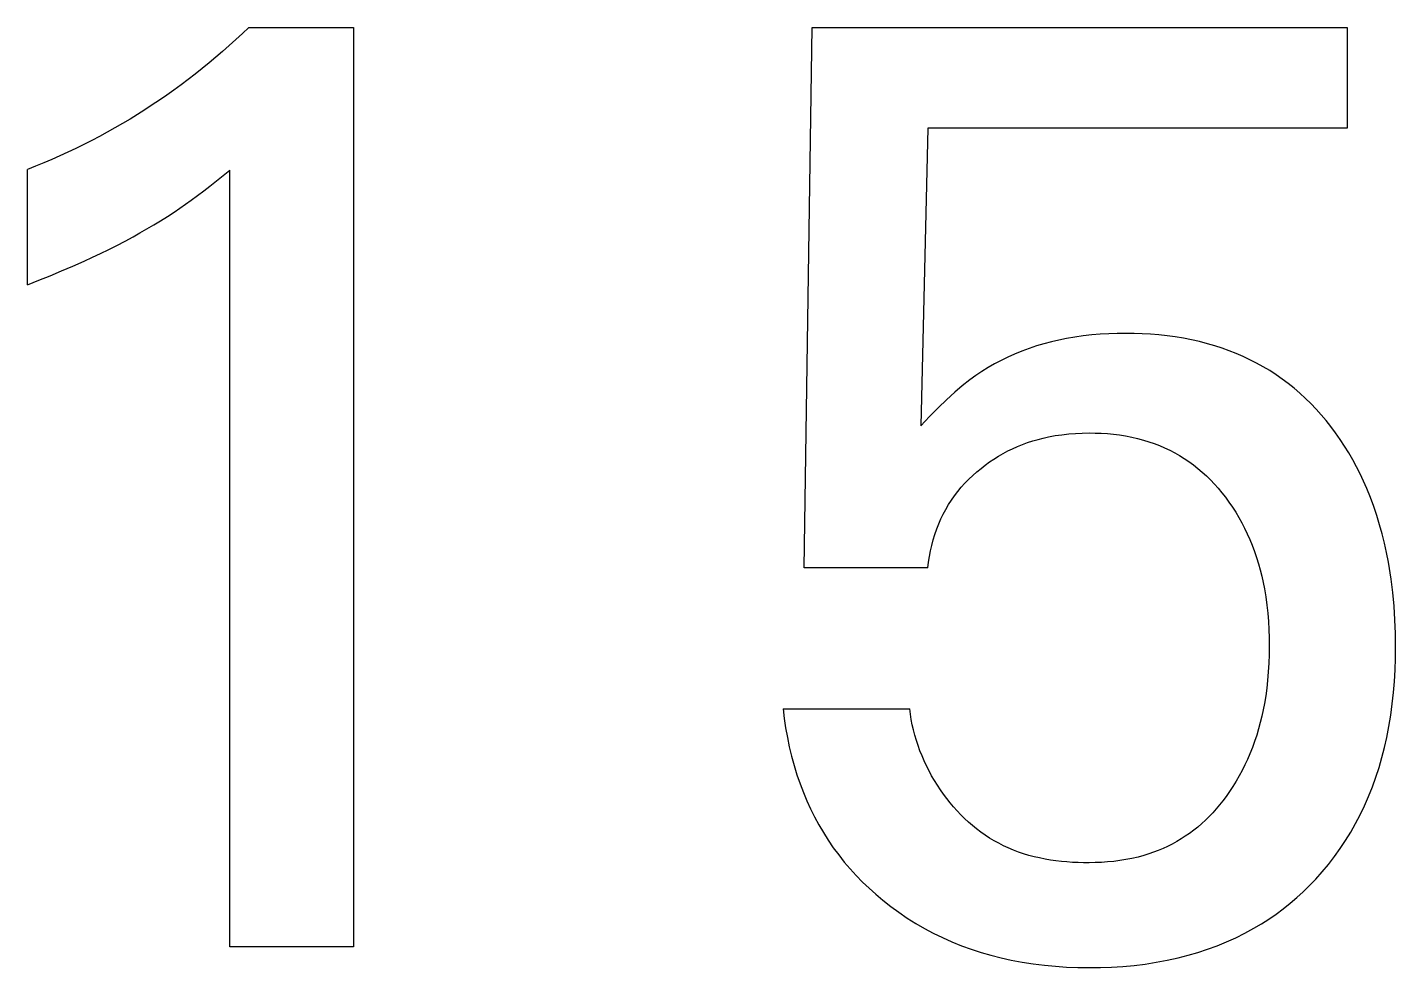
# Model space of a CAD drawing. Extents: x 10 to 952, y 6 to 232.
# Drawn here: x 696.68 to 698.519, y 122.171 to 123.434 of the extents above; entities that cross this region are included whole.
import ezdxf

# ---------------------------------------------------------------- set-up
doc = ezdxf.new("R2010")
doc.units = 0
doc.header["$LTSCALE"] = 5
doc.header["$MEASUREMENT"] = 0
doc.layers.get('0').update_dxf_attribs({"linetype": 'CONTINUOUS'})

msp = doc.modelspace()

# ---------------------------------------------------------------- linework, layer by layer
at = {"color": 7, "linetype": 'Continuous'}
for p, q in [((696.9688, 123.4262), (696.96, 123.4181)), ((696.9774, 123.4345), (696.9688, 123.4262)), ((696.9774, 123.4345), (697.1182, 123.4345)), ((697.1182, 123.4345), (697.1182, 122.1993)), ((697.7239, 122.7082), (697.7345, 123.4345)), ((697.7345, 123.4345), (698.4537, 123.4345)), ((698.4537, 123.4345), (698.4537, 123.2989)), ((696.9422, 123.4021), (696.9332, 123.3944)), ((696.9512, 123.41), (696.9422, 123.4021)), ((696.96, 123.4181), (696.9512, 123.41)), ((696.924, 123.3867), (696.9148, 123.3792)), ((696.9332, 123.3944), (696.924, 123.3867)), ((696.896, 123.3645), (696.8864, 123.3573)), ((696.9054, 123.3717), (696.896, 123.3645)), ((696.9148, 123.3792), (696.9054, 123.3717)), ((696.8769, 123.3503), (696.8673, 123.3435)), ((696.8864, 123.3573), (696.8769, 123.3503)), ((696.8477, 123.3303), (696.8379, 123.3238)), ((696.8575, 123.3368), (696.8477, 123.3303)), ((696.8673, 123.3435), (696.8575, 123.3368)), ((696.8178, 123.3113), (696.8077, 123.3053)), ((696.8279, 123.3175), (696.8178, 123.3113)), ((696.8379, 123.3238), (696.8279, 123.3175)), ((696.7872, 123.2936), (696.7768, 123.2879)), ((696.7975, 123.2994), (696.7872, 123.2936)), ((696.8077, 123.3053), (696.7975, 123.2994)), ((697.8903, 123.2989), (697.8806, 122.8992)), ((698.4537, 123.2989), (697.8903, 123.2989)), ((696.7557, 123.277), (696.7451, 123.2718)), ((696.7663, 123.2824), (696.7557, 123.277)), ((696.7768, 123.2879), (696.7663, 123.2824)), ((696.7127, 123.257), (696.7018, 123.2523)), ((696.7236, 123.2618), (696.7127, 123.257)), ((696.7344, 123.2667), (696.7236, 123.2618)), ((696.7451, 123.2718), (696.7344, 123.2667)), ((696.6909, 123.2478), (696.6798, 123.2434)), ((696.6798, 123.0885), (696.6798, 123.2434)), ((696.7018, 123.2523), (696.6909, 123.2478)), ((696.9386, 123.2317), (696.9518, 123.2426)), ((696.9518, 122.1993), (696.9518, 123.2426)), ((696.9169, 123.2147), (696.9251, 123.221)), ((696.9251, 123.221), (696.9386, 123.2317)), ((696.8925, 123.1968), (696.9002, 123.2023)), ((696.9002, 123.2023), (696.9086, 123.2084)), ((696.9086, 123.2084), (696.9169, 123.2147)), ((696.8589, 123.1746), (696.868, 123.1804)), ((696.868, 123.1804), (696.877, 123.1862)), ((696.877, 123.1862), (696.8848, 123.1915)), ((696.8848, 123.1915), (696.8925, 123.1968)), ((696.8312, 123.1583), (696.8405, 123.1636)), ((696.8405, 123.1636), (696.8498, 123.169)), ((696.8498, 123.169), (696.8589, 123.1746)), ((696.8002, 123.1416), (696.8111, 123.1473)), ((696.8111, 123.1473), (696.8218, 123.1531)), ((696.8218, 123.1531), (696.8312, 123.1583)), ((696.7561, 123.1205), (696.7672, 123.1256)), ((696.7672, 123.1256), (696.7783, 123.1308)), ((696.7783, 123.1308), (696.7893, 123.1362)), ((696.7893, 123.1362), (696.8002, 123.1416)), ((696.7105, 123.1008), (696.7258, 123.1072)), ((696.7258, 123.1072), (696.741, 123.1137)), ((696.741, 123.1137), (696.7561, 123.1205)), ((696.6798, 123.0885), (696.6952, 123.0946)), ((696.6952, 123.0946), (696.7105, 123.1008)), ((698.0765, 123.0164), (698.0663, 123.0143)), ((698.0878, 123.0183), (698.0765, 123.0164)), ((698.0991, 123.0199), (698.0878, 123.0183)), ((698.1105, 123.0212), (698.0991, 123.0199)), ((698.1219, 123.0222), (698.1105, 123.0212)), ((698.1333, 123.0228), (698.1219, 123.0222)), ((698.1447, 123.0232), (698.1333, 123.0228)), ((698.1562, 123.0233), (698.1447, 123.0232)), ((698.1673, 123.0232), (698.1562, 123.0233)), ((698.1784, 123.0228), (698.1673, 123.0232)), ((698.1895, 123.0222), (698.1784, 123.0228)), ((698.2006, 123.0213), (698.1895, 123.0222)), ((698.2117, 123.0201), (698.2006, 123.0213)), ((698.2227, 123.0186), (698.2117, 123.0201)), ((698.2337, 123.0168), (698.2227, 123.0186)), ((698.2446, 123.0147), (698.2337, 123.0168)), ((698.2554, 123.0122), (698.2446, 123.0147)), ((698.0164, 122.9995), (698.0067, 122.9956)), ((698.0262, 123.0031), (698.0164, 122.9995)), ((698.0361, 123.0064), (698.0262, 123.0031)), ((698.0461, 123.0093), (698.0361, 123.0064)), ((698.0562, 123.012), (698.0461, 123.0093)), ((698.0663, 123.0143), (698.0562, 123.012)), ((698.2662, 123.0095), (698.2554, 123.0122)), ((698.2759, 123.0066), (698.2662, 123.0095)), ((698.2856, 123.0035), (698.2759, 123.0066)), ((698.2951, 123), (698.2856, 123.0035)), ((698.3045, 122.9963), (698.2951, 123)), ((698.3138, 122.9923), (698.3045, 122.9963)), ((697.9799, 122.9825), (697.9713, 122.9775)), ((697.9887, 122.9871), (697.9799, 122.9825)), ((697.9976, 122.9915), (697.9887, 122.9871)), ((698.0067, 122.9956), (697.9976, 122.9915)), ((698.323, 122.988), (698.3138, 122.9923)), ((698.332, 122.9834), (698.323, 122.988)), ((698.3409, 122.9785), (698.332, 122.9834)), ((698.3496, 122.9733), (698.3409, 122.9785)), ((697.9466, 122.9608), (697.9364, 122.9527)), ((697.9547, 122.9667), (697.9466, 122.9608)), ((697.9629, 122.9722), (697.9547, 122.9667)), ((697.9713, 122.9775), (697.9629, 122.9722)), ((698.3581, 122.9678), (698.3496, 122.9733)), ((698.3664, 122.962), (698.3581, 122.9678)), ((698.3745, 122.9559), (698.3664, 122.962)), ((697.9264, 122.9442), (697.9153, 122.9341)), ((697.9364, 122.9527), (697.9264, 122.9442)), ((698.3825, 122.9495), (698.3745, 122.9559)), ((698.3902, 122.9429), (698.3825, 122.9495)), ((698.3977, 122.936), (698.3902, 122.9429)), ((697.9044, 122.9237), (697.8924, 122.9116)), ((697.9153, 122.9341), (697.9044, 122.9237)), ((698.4049, 122.9289), (698.3977, 122.936)), ((698.412, 122.9216), (698.4049, 122.9289)), ((697.8924, 122.9116), (697.8806, 122.8992)), ((698.4188, 122.914), (698.412, 122.9216)), ((698.4254, 122.9063), (698.4188, 122.914)), ((698.4317, 122.8983), (698.4254, 122.9063)), ((698.0524, 122.8842), (698.0614, 122.8859)), ((698.0614, 122.8859), (698.0704, 122.8872)), ((698.0704, 122.8872), (698.0795, 122.8883)), ((698.0795, 122.8883), (698.0886, 122.889)), ((698.0886, 122.889), (698.0977, 122.8894)), ((698.0977, 122.8894), (698.1069, 122.8895)), ((698.1069, 122.8895), (698.1151, 122.8894)), ((698.1151, 122.8894), (698.1233, 122.8891)), ((698.1233, 122.8891), (698.1315, 122.8886)), ((698.1315, 122.8886), (698.1397, 122.8878)), ((698.1397, 122.8878), (698.1479, 122.8868)), ((698.1479, 122.8868), (698.156, 122.8855)), ((698.4382, 122.8897), (698.4317, 122.8983)), ((698.4444, 122.8809), (698.4382, 122.8897)), ((697.9975, 122.8653), (698.004, 122.8684)), ((698.004, 122.8684), (698.0106, 122.8714)), ((698.0106, 122.8714), (698.0174, 122.8741)), ((698.0174, 122.8741), (698.0242, 122.8766)), ((698.0242, 122.8766), (698.0312, 122.8788)), ((698.0312, 122.8788), (698.0382, 122.8809)), ((698.0382, 122.8809), (698.0453, 122.8827)), ((698.0453, 122.8827), (698.0524, 122.8842)), ((698.156, 122.8855), (698.1641, 122.8839)), ((698.1641, 122.8839), (698.1721, 122.8821)), ((698.1721, 122.8821), (698.18, 122.8799)), ((698.18, 122.8799), (698.1872, 122.8777)), ((698.1872, 122.8777), (698.1944, 122.8753)), ((698.1944, 122.8753), (698.2014, 122.8726)), ((698.2014, 122.8726), (698.2083, 122.8696)), ((698.2083, 122.8696), (698.2152, 122.8664)), ((698.4503, 122.872), (698.4444, 122.8809)), ((698.4559, 122.8628), (698.4503, 122.872)), ((697.9673, 122.8464), (697.9731, 122.8506)), ((697.9731, 122.8506), (697.979, 122.8545)), ((697.979, 122.8545), (697.9851, 122.8583)), ((697.9851, 122.8583), (697.9912, 122.8619)), ((697.9912, 122.8619), (697.9975, 122.8653)), ((698.2152, 122.8664), (698.2219, 122.863)), ((698.2219, 122.863), (698.2284, 122.8593)), ((698.2284, 122.8593), (698.2348, 122.8554)), ((698.2348, 122.8554), (698.2411, 122.8512)), ((698.2411, 122.8512), (698.2472, 122.8467)), ((698.4613, 122.8535), (698.4559, 122.8628)), ((698.4664, 122.844), (698.4613, 122.8535)), ((697.9451, 122.8274), (697.9504, 122.8324)), ((697.9504, 122.8324), (697.9559, 122.8373)), ((697.9559, 122.8373), (697.9616, 122.842)), ((697.9616, 122.842), (697.9673, 122.8464)), ((698.2472, 122.8467), (698.2532, 122.842)), ((698.2532, 122.842), (698.259, 122.837)), ((698.259, 122.837), (698.2646, 122.8318)), ((698.2646, 122.8318), (698.2701, 122.8265)), ((698.4712, 122.8345), (698.4664, 122.844)), ((698.4758, 122.8247), (698.4712, 122.8345)), ((697.9304, 122.811), (697.9351, 122.8167)), ((697.9351, 122.8167), (697.94, 122.8221)), ((697.94, 122.8221), (697.9451, 122.8274)), ((698.2701, 122.8265), (698.2753, 122.8209)), ((698.2753, 122.8209), (698.2804, 122.8152)), ((698.2804, 122.8152), (698.2853, 122.8093)), ((698.4801, 122.8149), (698.4758, 122.8247)), ((698.485, 122.8029), (698.4801, 122.8149)), ((697.9179, 122.7932), (697.9218, 122.7993)), ((697.9218, 122.7993), (697.9259, 122.8052)), ((697.9259, 122.8052), (697.9304, 122.811)), ((698.2853, 122.8093), (698.29, 122.8033)), ((698.29, 122.8033), (698.2948, 122.7966)), ((698.2948, 122.7966), (698.2995, 122.7899)), ((698.4895, 122.7908), (698.485, 122.8029)), ((697.9077, 122.774), (697.9108, 122.7805)), ((697.9108, 122.7805), (697.9142, 122.7869)), ((697.9142, 122.7869), (697.9179, 122.7932)), ((698.2995, 122.7899), (698.3039, 122.783)), ((698.3039, 122.783), (698.3081, 122.7759)), ((698.3081, 122.7759), (698.3121, 122.7688)), ((698.4936, 122.7786), (698.4895, 122.7908)), ((698.4974, 122.7663), (698.4936, 122.7786)), ((697.8996, 122.7533), (697.9021, 122.7606)), ((697.9021, 122.7606), (697.9048, 122.7674)), ((697.9048, 122.7674), (697.9077, 122.774)), ((698.3121, 122.7688), (698.3159, 122.7615)), ((698.3159, 122.7615), (698.3194, 122.7541)), ((698.5008, 122.7538), (698.4974, 122.7663)), ((697.8954, 122.7385), (697.8973, 122.7459)), ((697.8973, 122.7459), (697.8996, 122.7533)), ((698.3194, 122.7541), (698.3228, 122.7466)), ((698.3228, 122.7466), (698.326, 122.7386)), ((698.5039, 122.7413), (698.5008, 122.7538)), ((698.5067, 122.7287), (698.5039, 122.7413)), ((697.8911, 122.7158), (697.8923, 122.7234)), ((697.8923, 122.7234), (697.8937, 122.731)), ((697.8937, 122.731), (697.8954, 122.7385)), ((698.326, 122.7386), (698.3291, 122.7304)), ((698.3291, 122.7304), (698.3319, 122.7222)), ((698.3319, 122.7222), (698.3344, 122.7139)), ((698.5092, 122.716), (698.5067, 122.7287)), ((697.8903, 122.7082), (697.7239, 122.7082)), ((697.8903, 122.7082), (697.8911, 122.7158)), ((698.3344, 122.7139), (698.3368, 122.7055)), ((698.3368, 122.7055), (698.3389, 122.697)), ((698.5128, 122.6933), (698.5092, 122.716)), ((698.3389, 122.697), (698.3407, 122.6885)), ((698.3407, 122.6885), (698.3424, 122.68)), ((698.5151, 122.6751), (698.5128, 122.6933)), ((698.3424, 122.68), (698.3442, 122.6692)), ((698.3442, 122.6692), (698.3457, 122.6583)), ((698.5168, 122.6568), (698.5151, 122.6751)), ((698.3457, 122.6583), (698.3469, 122.6473)), ((698.3469, 122.6473), (698.3478, 122.6364)), ((698.518, 122.6384), (698.5168, 122.6568)), ((698.3478, 122.6364), (698.3485, 122.6254)), ((698.5187, 122.6201), (698.518, 122.6384)), ((698.3485, 122.6254), (698.3488, 122.6144)), ((698.3488, 122.6144), (698.349, 122.6034)), ((698.5189, 122.6017), (698.5187, 122.6201)), ((698.3488, 122.5918), (698.3484, 122.5801)), ((698.349, 122.6034), (698.3488, 122.5918)), ((698.5187, 122.5864), (698.5189, 122.6017)), ((698.3484, 122.5801), (698.3477, 122.5685)), ((698.5182, 122.5711), (698.5187, 122.5864)), ((698.3468, 122.5569), (698.3456, 122.5466)), ((698.3477, 122.5685), (698.3468, 122.5569)), ((698.5161, 122.5406), (698.5173, 122.5558)), ((698.5173, 122.5558), (698.5182, 122.5711)), ((698.3456, 122.5466), (698.3442, 122.5364)), ((698.5144, 122.5254), (698.5161, 122.5406)), ((697.6957, 122.5189), (697.6972, 122.5061)), ((697.6957, 122.5189), (697.8657, 122.5189)), ((697.8666, 122.5118), (697.8657, 122.5189)), ((698.3425, 122.5261), (698.3409, 122.5175)), ((698.3442, 122.5364), (698.3425, 122.5261)), ((698.5124, 122.5102), (698.5144, 122.5254)), ((697.6972, 122.5061), (697.699, 122.4933)), ((697.8677, 122.5047), (697.8666, 122.5118)), ((697.8691, 122.4975), (697.8677, 122.5047)), ((698.3369, 122.5004), (698.3346, 122.4919)), ((698.339, 122.5089), (698.3369, 122.5004)), ((698.3409, 122.5175), (698.339, 122.5089)), ((698.5099, 122.4952), (698.5124, 122.5102)), ((697.699, 122.4933), (697.7013, 122.4805)), ((697.8708, 122.4905), (697.8691, 122.4975)), ((697.8726, 122.4834), (697.8708, 122.4905)), ((697.8747, 122.4764), (697.8726, 122.4834)), ((698.3321, 122.4834), (698.3294, 122.4751)), ((698.3346, 122.4919), (698.3321, 122.4834)), ((698.5069, 122.4802), (698.5099, 122.4952)), ((697.7013, 122.4805), (697.7039, 122.4678)), ((697.7039, 122.4678), (697.7069, 122.4552)), ((697.877, 122.4694), (697.8747, 122.4764)), ((697.8795, 122.4625), (697.877, 122.4694)), ((698.3264, 122.4668), (698.3231, 122.4586)), ((698.3294, 122.4751), (698.3264, 122.4668)), ((698.5004, 122.4534), (698.5039, 122.4667)), ((698.5039, 122.4667), (698.5069, 122.4802)), ((697.7069, 122.4552), (697.7104, 122.4427)), ((697.8823, 122.4556), (697.8795, 122.4625)), ((697.8852, 122.4488), (697.8823, 122.4556)), ((697.8883, 122.4421), (697.8852, 122.4488)), ((698.3199, 122.451), (698.3164, 122.4435)), ((698.3231, 122.4586), (698.3199, 122.451)), ((698.4966, 122.4402), (698.5004, 122.4534)), ((697.7104, 122.4427), (697.7142, 122.4302)), ((697.7142, 122.4302), (697.7184, 122.418)), ((697.8917, 122.4355), (697.8883, 122.4421)), ((697.8952, 122.429), (697.8917, 122.4355)), ((697.8989, 122.4225), (697.8952, 122.429)), ((698.3087, 122.4288), (698.3046, 122.4217)), ((698.3127, 122.4361), (698.3087, 122.4288)), ((698.3164, 122.4435), (698.3127, 122.4361)), ((698.4877, 122.4141), (698.4924, 122.4271)), ((698.4924, 122.4271), (698.4966, 122.4402)), ((697.7184, 122.418), (697.7228, 122.4066)), ((697.9029, 122.4162), (697.8989, 122.4225)), ((697.907, 122.41), (697.9029, 122.4162)), ((697.9112, 122.404), (697.907, 122.41)), ((698.2957, 122.4077), (698.2909, 122.4009)), ((698.3002, 122.4146), (698.2957, 122.4077)), ((698.3046, 122.4217), (698.3002, 122.4146)), ((698.4826, 122.4013), (698.4877, 122.4141)), ((697.7228, 122.4066), (697.7274, 122.3954)), ((697.7274, 122.3954), (697.7325, 122.3844)), ((697.9156, 122.3982), (697.9112, 122.404)), ((697.9201, 122.3926), (697.9156, 122.3982)), ((697.9247, 122.3871), (697.9201, 122.3926)), ((698.2823, 122.3899), (698.2778, 122.3845)), ((698.2867, 122.3954), (698.2823, 122.3899)), ((698.2909, 122.4009), (698.2867, 122.3954)), ((698.4771, 122.3887), (698.4826, 122.4013)), ((697.7325, 122.3844), (697.7379, 122.3736)), ((697.7379, 122.3736), (697.7436, 122.3629)), ((697.9295, 122.3817), (697.9247, 122.3871)), ((697.9345, 122.3766), (697.9295, 122.3817)), ((697.9396, 122.3715), (697.9345, 122.3766)), ((697.9448, 122.3667), (697.9396, 122.3715)), ((698.2683, 122.3743), (698.2633, 122.3694)), ((698.2731, 122.3793), (698.2683, 122.3743)), ((698.2778, 122.3845), (698.2731, 122.3793)), ((698.465, 122.3646), (698.4711, 122.3763)), ((698.4711, 122.3763), (698.4771, 122.3887)), ((697.7436, 122.3629), (697.7497, 122.3525)), ((697.9502, 122.362), (697.9448, 122.3667)), ((697.9557, 122.3576), (697.9502, 122.362)), ((697.9614, 122.3533), (697.9557, 122.3576)), ((697.9672, 122.3492), (697.9614, 122.3533)), ((698.2475, 122.3557), (698.2419, 122.3515)), ((698.2529, 122.3601), (698.2475, 122.3557)), ((698.2582, 122.3646), (698.2529, 122.3601)), ((698.2633, 122.3694), (698.2582, 122.3646)), ((698.4517, 122.342), (698.4585, 122.3532)), ((698.4585, 122.3532), (698.465, 122.3646)), ((697.7497, 122.3525), (697.7562, 122.3422)), ((697.7562, 122.3422), (697.763, 122.3323)), ((697.9731, 122.3453), (697.9672, 122.3492)), ((697.9792, 122.3416), (697.9731, 122.3453)), ((697.9854, 122.3382), (697.9792, 122.3416)), ((697.9916, 122.335), (697.9854, 122.3382)), ((697.9983, 122.3319), (697.9916, 122.335)), ((698.2124, 122.3341), (698.2062, 122.3313)), ((698.2186, 122.3372), (698.2124, 122.3341)), ((698.2246, 122.3405), (698.2186, 122.3372)), ((698.2305, 122.344), (698.2246, 122.3405)), ((698.2362, 122.3477), (698.2305, 122.344)), ((698.2419, 122.3515), (698.2362, 122.3477)), ((698.4444, 122.331), (698.4517, 122.342)), ((697.763, 122.3323), (697.7703, 122.3225)), ((697.7703, 122.3225), (697.7778, 122.313)), ((698.0051, 122.3291), (697.9983, 122.3319)), ((698.0119, 122.3265), (698.0051, 122.3291)), ((698.0189, 122.3242), (698.0119, 122.3265)), ((698.026, 122.322), (698.0189, 122.3242)), ((698.0331, 122.3201), (698.026, 122.322)), ((698.0403, 122.3185), (698.0331, 122.3201)), ((698.0476, 122.317), (698.0403, 122.3185)), ((698.0549, 122.3157), (698.0476, 122.317)), ((698.1564, 122.3163), (698.1483, 122.315)), ((698.1645, 122.3179), (698.1564, 122.3163)), ((698.1726, 122.3197), (698.1645, 122.3179)), ((698.1805, 122.3219), (698.1726, 122.3197)), ((698.187, 122.3239), (698.1805, 122.3219)), ((698.1935, 122.3262), (698.187, 122.3239)), ((698.1999, 122.3286), (698.1935, 122.3262)), ((698.2062, 122.3313), (698.1999, 122.3286)), ((698.4287, 122.3099), (698.4367, 122.3203)), ((698.4367, 122.3203), (698.4444, 122.331)), ((697.7778, 122.313), (697.7857, 122.3038)), ((697.7857, 122.3038), (697.7939, 122.2948)), ((698.0623, 122.3147), (698.0549, 122.3157)), ((698.0697, 122.3138), (698.0623, 122.3147)), ((698.0771, 122.3131), (698.0697, 122.3138)), ((698.0845, 122.3126), (698.0771, 122.3131)), ((698.092, 122.3122), (698.0845, 122.3126)), ((698.0994, 122.312), (698.092, 122.3122)), ((698.1069, 122.312), (698.0994, 122.312)), ((698.1152, 122.3122), (698.1069, 122.312)), ((698.1235, 122.3125), (698.1152, 122.3122)), ((698.1318, 122.3131), (698.1235, 122.3125)), ((698.1401, 122.3139), (698.1318, 122.3131)), ((698.1483, 122.315), (698.1401, 122.3139)), ((698.4115, 122.29), (698.4203, 122.2998)), ((698.4203, 122.2998), (698.4287, 122.3099)), ((697.7939, 122.2948), (697.8024, 122.2862)), ((697.8024, 122.2862), (697.8112, 122.2778)), ((698.3948, 122.2732), (698.4033, 122.2815)), ((698.4033, 122.2815), (698.4115, 122.29)), ((697.8112, 122.2778), (697.8203, 122.2697)), ((697.8203, 122.2697), (697.8296, 122.2618)), ((697.8296, 122.2618), (697.8402, 122.2535)), ((698.377, 122.2576), (698.386, 122.2652)), ((698.386, 122.2652), (698.3948, 122.2732)), ((697.8402, 122.2535), (697.8512, 122.2455)), ((697.8512, 122.2455), (697.8624, 122.2378)), ((698.3485, 122.2364), (698.3582, 122.2431)), ((698.3582, 122.2431), (698.3677, 122.2502)), ((698.3677, 122.2502), (698.377, 122.2576)), ((697.8624, 122.2378), (697.8739, 122.2306)), ((697.8739, 122.2306), (697.8856, 122.2238)), ((697.8856, 122.2238), (697.8975, 122.2174)), ((698.3163, 122.2174), (698.3283, 122.224)), ((698.3283, 122.224), (698.3385, 122.23)), ((698.3385, 122.23), (698.3485, 122.2364)), ((697.8975, 122.2174), (697.9097, 122.2115)), ((697.9097, 122.2115), (697.9224, 122.2058)), ((697.9224, 122.2058), (697.9353, 122.2006)), ((698.279, 122.2006), (698.2916, 122.2057)), ((698.2916, 122.2057), (698.3041, 122.2114)), ((698.3041, 122.2114), (698.3163, 122.2174)), ((697.1182, 122.1993), (696.9518, 122.1993)), ((697.9353, 122.2006), (697.9484, 122.1958)), ((697.9484, 122.1958), (697.9616, 122.1915)), ((697.9616, 122.1915), (697.975, 122.1877)), ((697.975, 122.1877), (697.9885, 122.1842)), ((698.2268, 122.1844), (698.24, 122.1878)), ((698.24, 122.1878), (698.2532, 122.1916)), ((698.2532, 122.1916), (698.2661, 122.1959)), ((698.2661, 122.1959), (698.279, 122.2006)), ((697.9885, 122.1842), (698.0021, 122.1812)), ((698.0021, 122.1812), (698.0169, 122.1785)), ((698.0169, 122.1785), (698.0318, 122.1762)), ((698.0318, 122.1762), (698.0467, 122.1743)), ((698.0467, 122.1743), (698.0617, 122.1729)), ((698.0617, 122.1729), (698.0767, 122.1719)), ((698.0767, 122.1719), (698.0918, 122.1714)), ((698.0918, 122.1714), (698.1069, 122.1712)), ((698.1069, 122.1712), (698.122, 122.1713)), ((698.122, 122.1713), (698.1371, 122.1719)), ((698.1371, 122.1719), (698.1522, 122.1728)), ((698.1522, 122.1728), (698.1673, 122.1742)), ((698.1673, 122.1742), (698.1822, 122.176)), ((698.1822, 122.176), (698.1972, 122.1783)), ((698.1972, 122.1783), (698.212, 122.1811)), ((698.212, 122.1811), (698.2268, 122.1844))]:
    msp.add_line(p, q, dxfattribs=at)

doc.saveas('drawing.dxf')
